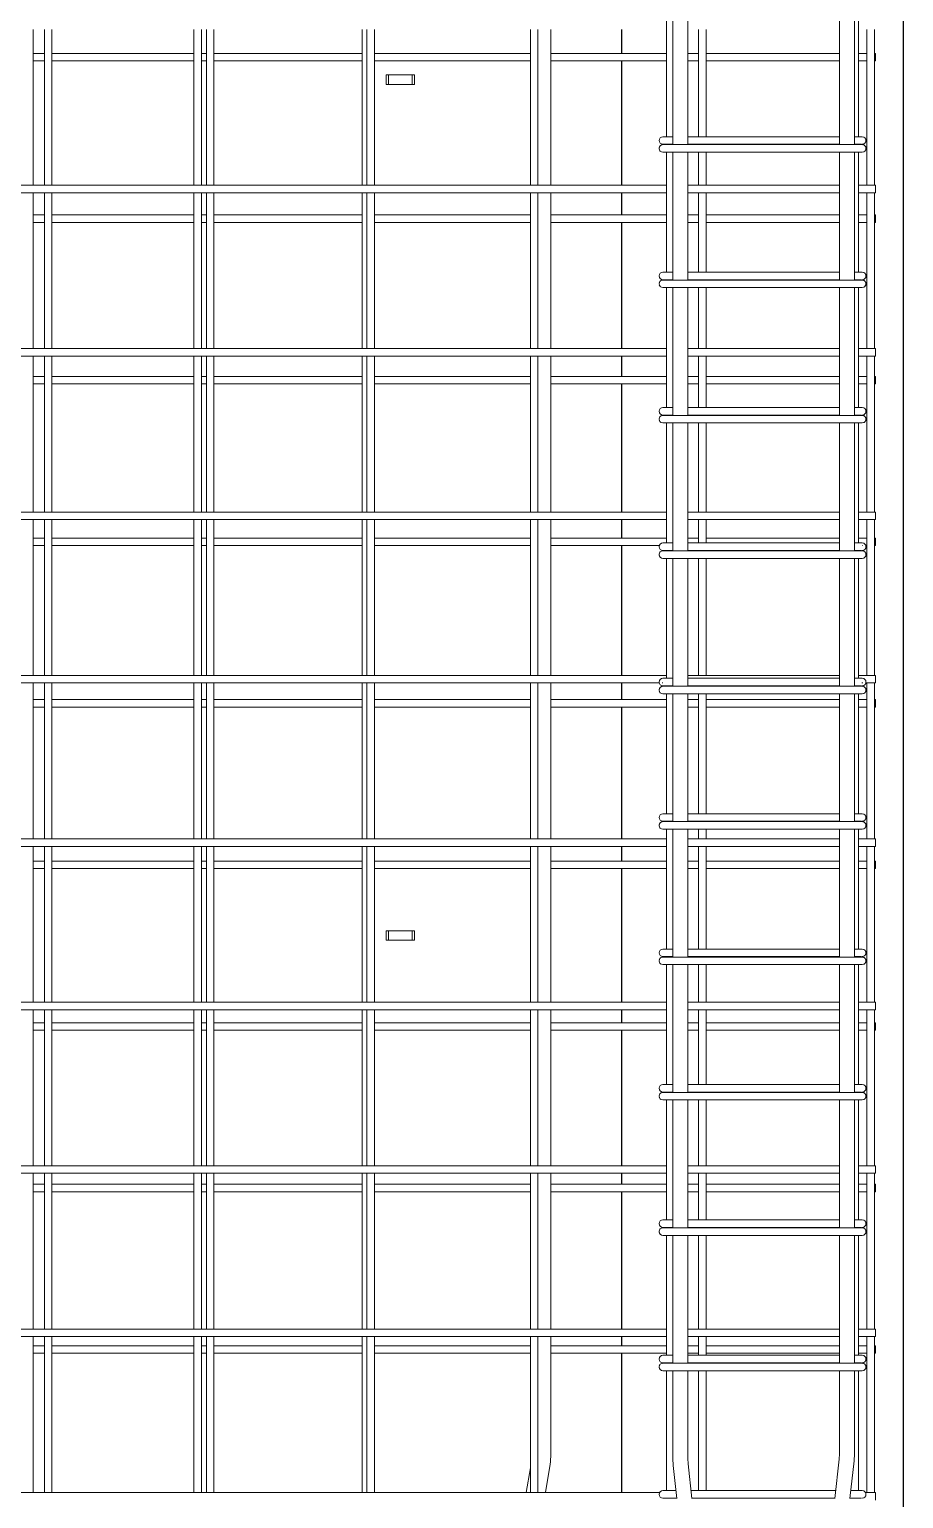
# Model space of a CAD drawing. Header units: millimetres. Extents: x 1435 to 26503, y -2036 to 18836.
# Drawn here: x 4909 to 5839, y 26 to 1588 of the extents above; entities that cross this region are included whole.
import ezdxf

# ---------------------------------------------------------------- set-up
doc = ezdxf.new("R2010")
doc.units = ezdxf.units.MM
for name, color, linetype, lineweight in [('A-GENM', 13, 'Continuous', 18), ('A-WALL', 113, 'Continuous', 25), ('S-RBAR', 171, 'Continuous', 18)]:
    doc.layers.add(name, color=color, linetype=linetype, lineweight=lineweight)

# ---------------------------------------------------------------- blocks, each defined once
blk = doc.blocks.new('RR spread anchor face based - RR-SA-2_5-150-V2-Elevation Front 1')
at = {"layer": 'A-GENM'}
for p, q in [((5288.8, 1540), (5291.3, 1540)), ((5288.8, 1530), (5288.8, 1540)), ((5291.3, 1540), (5316.3, 1540)), ((5291.3, 1530), (5291.3, 1540)), ((5316.3, 1540), (5318.8, 1540)), ((5316.3, 1530), (5316.3, 1540)), ((5318.8, 1540), (5318.8, 1530)), ((5291.3, 1530), (5288.8, 1530)), ((5316.3, 1530), (5291.3, 1530)), ((5318.8, 1530), (5316.3, 1530))]:
    blk.add_line(p, q, dxfattribs=at)
blk = doc.blocks.new('RR spread anchor face based - RR-SA-2_5-150-1876458-Elevation Front 1')
at = {"layer": 'A-GENM'}
for p, q in [((5288.8, 630), (5291.3, 630)), ((5288.8, 620), (5288.8, 630)), ((5291.3, 630), (5316.3, 630)), ((5291.3, 620), (5291.3, 630)), ((5316.3, 630), (5318.8, 630)), ((5316.3, 620), (5316.3, 630)), ((5318.8, 630), (5318.8, 620)), ((5291.3, 620), (5288.8, 620)), ((5316.3, 620), (5291.3, 620)), ((5318.8, 620), (5316.3, 620))]:
    blk.add_line(p, q, dxfattribs=at)

msp = doc.modelspace()

# ---------------------------------------------------------------- linework, layer by layer
at = {"layer": 'A-WALL'}
for p, q in [((5838.8, -378), (5838.8, 3660)), ((5538.8, 1588.4), (5538.8, 1562.9)), ((5538.8, 1554.9), (5538.8, 1422.7)), ((5538.8, 1414.7), (5538.8, 1391.1)), ((5538.8, 1383.1), (5538.8, 1249)), ((5538.8, 1241), (5538.8, 1219.4)), ((5538.8, 1211.4), (5538.8, 1075.2)), ((5538.8, 1067.2), (5538.8, 1047.6)), ((5538.8, 1039.6), (5538.8, 901.5)), ((5538.8, 893.5), (5538.8, 875.9)), ((5538.8, 867.9), (5538.8, 727.8)), ((5538.8, 719.8), (5538.8, 704.1)), ((5538.8, 696.1), (5538.8, 554)), ((5538.8, 546), (5538.8, 532.3)), ((5538.8, 524.3), (5538.8, 380.3)), ((5538.8, 372.3), (5538.8, 360.6)), ((5538.8, 352.6), (5538.8, 206.6)), ((5538.8, 198.6), (5538.8, 188.8)), ((5538.8, 180.8), (5538.8, 32.8))]:
    msp.add_line(p, q, dxfattribs=at)
at = {"layer": 'S-RBAR'}
for p, q in [((5586.9, 1474.3), (5586.9, 1601.8)), ((5593.5, 1465.9), (5593.5, 1601.8)), ((5609.5, 1465.9), (5609.5, 1601.8)), ((5770.6, 1465.9), (5770.6, 1601.8)), ((5786.6, 1465.9), (5786.6, 1601.8)), ((5790.9, 1474.3), (5790.9, 1601.8)), ((4913.4, 1422.7), (4913.4, 1588.4)), ((4925.4, 1422.7), (4925.4, 1588.4)), ((4933.4, 1422.7), (4933.4, 1588.4)), ((5084.3, 1422.7), (5084.3, 1588.4)), ((5092.3, 1422.7), (5092.3, 1588.4)), ((5097.6, 1422.7), (5097.6, 1588.4)), ((5105.6, 1422.7), (5105.6, 1588.4)), ((5263.2, 1422.7), (5263.2, 1588.4)), ((5268.3, 1422.7), (5268.3, 1588.4)), ((5276.3, 1422.7), (5276.3, 1588.4)), ((5442, 1422.7), (5442, 1588.4)), ((5450, 1422.7), (5450, 1588.4)), ((5463.8, 1422.7), (5463.8, 1588.4)), ((5620.9, 1474.3), (5620.9, 1588.4)), ((5628.9, 1474.3), (5628.9, 1588.4)), ((5799.8, 1422.7), (5799.8, 1588.4)), ((5807.8, 1422.7), (5807.8, 1588.4)), ((4925.4, 1562.9), (4913.4, 1562.9)), ((5084.3, 1562.9), (4933.4, 1562.9)), ((5097.6, 1562.9), (5092.3, 1562.9)), ((5263.2, 1562.9), (5105.6, 1562.9)), ((5442, 1562.9), (5276.3, 1562.9)), ((5586.9, 1562.9), (5463.8, 1562.9)), ((5620.9, 1562.9), (5609.5, 1562.9)), ((5770.6, 1562.9), (5628.9, 1562.9)), ((5799.8, 1562.9), (5790.9, 1562.9)), ((5808.8, 1562.9), (5807.8, 1562.9)), ((5808.8, 1562.9), (5808.8, 1554.9)), ((4925.4, 1554.9), (4913.4, 1554.9)), ((5084.3, 1554.9), (4933.4, 1554.9)), ((5097.6, 1554.9), (5092.3, 1554.9)), ((5263.2, 1554.9), (5105.6, 1554.9)), ((5442, 1554.9), (5276.3, 1554.9)), ((5586.9, 1554.9), (5463.8, 1554.9)), ((5620.9, 1554.9), (5609.5, 1554.9)), ((5770.6, 1554.9), (5628.9, 1554.9)), ((5799.8, 1554.9), (5790.9, 1554.9)), ((5808.8, 1554.9), (5807.8, 1554.9)), ((5592.9, 1474.3), (5582.8, 1474.3)), ((5609.5, 1474.3), (5770.6, 1474.3)), ((5794.8, 1474.3), (5786.9, 1474.3)), ((5588.7, 1466.3), (5582.8, 1466.3)), ((5582.8, 1465.9), (5588.7, 1465.9)), ((5582.8, 1465.9), (5588.7, 1465.9)), ((5582.8, 1457.9), (5602.8, 1457.9)), ((5582.8, 1457.9), (5602.8, 1457.9)), ((5586.9, 1330.3), (5586.9, 1457.9)), ((5593.3, 1466.3), (5588.7, 1466.3)), ((5588.7, 1465.9), (5602.8, 1465.9)), ((5593.5, 1321.9), (5593.5, 1457.9)), ((5774.8, 1465.9), (5602.8, 1465.9)), ((5774.8, 1457.9), (5602.8, 1457.9)), ((5609.5, 1466.3), (5770.6, 1466.3)), ((5609.5, 1321.9), (5609.5, 1457.9)), ((5620.9, 1422.7), (5620.9, 1457.9)), ((5628.9, 1422.7), (5628.9, 1457.9)), ((5770.6, 1321.9), (5770.6, 1457.9)), ((5774.8, 1465.9), (5794.8, 1465.9)), ((5774.8, 1457.9), (5794.8, 1457.9)), ((5786.6, 1321.9), (5786.6, 1457.9)), ((5788.9, 1466.3), (5786.8, 1466.3)), ((5794.1, 1466.3), (5788.9, 1466.3)), ((5790.9, 1330.3), (5790.9, 1457.9)), ((5586.9, 1422.7), (4408.8, 1422.7)), ((5770.6, 1422.7), (5609.5, 1422.7)), ((5808.8, 1422.7), (5790.9, 1422.7)), ((5808.8, 1422.7), (5808.8, 1414.7)), ((5586.9, 1414.7), (4408.8, 1414.7)), ((4913.4, 1249), (4913.4, 1414.7)), ((4925.4, 1249), (4925.4, 1414.7)), ((4933.4, 1249), (4933.4, 1414.7)), ((5084.3, 1249), (5084.3, 1414.7)), ((5092.3, 1249), (5092.3, 1414.7)), ((5097.6, 1249), (5097.6, 1414.7)), ((5105.6, 1249), (5105.6, 1414.7)), ((5263.2, 1249), (5263.2, 1414.7)), ((5268.3, 1249), (5268.3, 1414.7)), ((5276.3, 1249), (5276.3, 1414.7)), ((5442, 1249), (5442, 1414.7)), ((5450, 1249), (5450, 1414.7)), ((5463.8, 1249), (5463.8, 1414.7)), ((5770.6, 1414.7), (5609.5, 1414.7)), ((5620.9, 1330.3), (5620.9, 1414.7)), ((5628.9, 1330.3), (5628.9, 1414.7)), ((5808.8, 1414.7), (5790.9, 1414.7)), ((5799.8, 1249), (5799.8, 1414.7)), ((5807.8, 1249), (5807.8, 1414.7)), ((4925.4, 1391.1), (4913.4, 1391.1)), ((5084.3, 1391.1), (4933.4, 1391.1)), ((5097.6, 1391.1), (5092.3, 1391.1)), ((5263.2, 1391.1), (5105.6, 1391.1)), ((5442, 1391.1), (5276.3, 1391.1)), ((5586.9, 1391.1), (5463.8, 1391.1)), ((5620.9, 1391.1), (5609.5, 1391.1)), ((5770.6, 1391.1), (5628.9, 1391.1)), ((5799.8, 1391.1), (5790.9, 1391.1)), ((5808.8, 1391.1), (5807.8, 1391.1)), ((5808.8, 1391.1), (5808.8, 1383.1)), ((4925.4, 1383.1), (4913.4, 1383.1)), ((5084.3, 1383.1), (4933.4, 1383.1)), ((5097.6, 1383.1), (5092.3, 1383.1)), ((5263.2, 1383.1), (5105.6, 1383.1)), ((5442, 1383.1), (5276.3, 1383.1)), ((5586.9, 1383.1), (5463.8, 1383.1)), ((5620.9, 1383.1), (5609.5, 1383.1)), ((5770.6, 1383.1), (5628.9, 1383.1)), ((5799.8, 1383.1), (5790.9, 1383.1)), ((5808.8, 1383.1), (5807.8, 1383.1)), ((5592.9, 1330.3), (5582.8, 1330.3)), ((5609.5, 1330.3), (5770.6, 1330.3)), ((5794.8, 1330.3), (5786.9, 1330.3)), ((5588.7, 1322.3), (5582.8, 1322.3)), ((5582.8, 1321.9), (5588.7, 1321.9)), ((5582.8, 1321.9), (5588.7, 1321.9)), ((5582.8, 1313.9), (5602.8, 1313.9)), ((5582.8, 1313.9), (5602.8, 1313.9)), ((5586.9, 1186.4), (5586.9, 1313.9)), ((5593.3, 1322.3), (5588.7, 1322.3)), ((5588.7, 1321.9), (5602.8, 1321.9)), ((5593.5, 1178), (5593.5, 1313.9)), ((5774.8, 1321.9), (5602.8, 1321.9)), ((5774.8, 1313.9), (5602.8, 1313.9)), ((5609.5, 1322.3), (5770.6, 1322.3)), ((5609.5, 1178), (5609.5, 1313.9)), ((5620.9, 1249), (5620.9, 1313.9)), ((5628.9, 1249), (5628.9, 1313.9)), ((5770.6, 1178), (5770.6, 1313.9)), ((5774.8, 1321.9), (5794.8, 1321.9)), ((5774.8, 1313.9), (5794.8, 1313.9)), ((5786.6, 1178), (5786.6, 1313.9)), ((5788.9, 1322.3), (5786.8, 1322.3)), ((5794.1, 1322.3), (5788.9, 1322.3)), ((5790.9, 1186.4), (5790.9, 1313.9)), ((5586.9, 1249), (4408.8, 1249)), ((5586.9, 1241), (4408.8, 1241)), ((4913.4, 1075.2), (4913.4, 1241)), ((4925.4, 1075.2), (4925.4, 1241)), ((4933.4, 1075.2), (4933.4, 1241)), ((5084.3, 1075.2), (5084.3, 1241)), ((5092.3, 1075.2), (5092.3, 1241)), ((5097.6, 1075.2), (5097.6, 1241)), ((5105.6, 1075.2), (5105.6, 1241)), ((5263.2, 1075.2), (5263.2, 1241)), ((5268.3, 1075.2), (5268.3, 1241)), ((5276.3, 1075.2), (5276.3, 1241)), ((5442, 1075.2), (5442, 1241)), ((5450, 1075.2), (5450, 1241)), ((5463.8, 1075.2), (5463.8, 1241)), ((5770.6, 1249), (5609.5, 1249)), ((5770.6, 1241), (5609.5, 1241)), ((5620.9, 1186.4), (5620.9, 1241)), ((5628.9, 1186.4), (5628.9, 1241)), ((5808.8, 1249), (5790.9, 1249)), ((5808.8, 1241), (5790.9, 1241)), ((5799.8, 1075.2), (5799.8, 1241)), ((5807.8, 1075.2), (5807.8, 1241)), ((5808.8, 1249), (5808.8, 1241)), ((4925.4, 1219.4), (4913.4, 1219.4)), ((5084.3, 1219.4), (4933.4, 1219.4)), ((5097.6, 1219.4), (5092.3, 1219.4)), ((5263.2, 1219.4), (5105.6, 1219.4)), ((5442, 1219.4), (5276.3, 1219.4)), ((5586.9, 1219.4), (5463.8, 1219.4)), ((5620.9, 1219.4), (5609.5, 1219.4)), ((5770.6, 1219.4), (5628.9, 1219.4)), ((5799.8, 1219.4), (5790.9, 1219.4)), ((5808.8, 1219.4), (5807.8, 1219.4)), ((5808.8, 1219.4), (5808.8, 1211.4)), ((4925.4, 1211.4), (4913.4, 1211.4)), ((5084.3, 1211.4), (4933.4, 1211.4)), ((5097.6, 1211.4), (5092.3, 1211.4)), ((5263.2, 1211.4), (5105.6, 1211.4)), ((5442, 1211.4), (5276.3, 1211.4)), ((5586.9, 1211.4), (5463.8, 1211.4)), ((5620.9, 1211.4), (5609.5, 1211.4)), ((5770.6, 1211.4), (5628.9, 1211.4)), ((5799.8, 1211.4), (5790.9, 1211.4)), ((5808.8, 1211.4), (5807.8, 1211.4)), ((5592.9, 1186.4), (5582.8, 1186.4)), ((5588.7, 1178.4), (5582.8, 1178.4)), ((5582.8, 1178), (5588.7, 1178)), ((5582.8, 1178), (5588.7, 1178)), ((5593.3, 1178.4), (5588.7, 1178.4)), ((5588.7, 1178), (5602.8, 1178)), ((5774.8, 1178), (5602.8, 1178)), ((5609.5, 1186.4), (5770.6, 1186.4)), ((5609.5, 1178.4), (5770.6, 1178.4)), ((5774.8, 1178), (5794.8, 1178)), ((5788.9, 1178.4), (5786.8, 1178.4)), ((5794.8, 1186.4), (5786.9, 1186.4)), ((5794.1, 1178.4), (5788.9, 1178.4)), ((5582.8, 1170), (5602.8, 1170)), ((5582.8, 1170), (5602.8, 1170)), ((5586.9, 1042.4), (5586.9, 1170)), ((5593.5, 1034), (5593.5, 1170)), ((5774.8, 1170), (5602.8, 1170)), ((5609.5, 1034), (5609.5, 1170)), ((5620.9, 1075.2), (5620.9, 1170)), ((5628.9, 1075.2), (5628.9, 1170)), ((5770.6, 1034), (5770.6, 1170)), ((5774.8, 1170), (5794.8, 1170)), ((5786.6, 1034), (5786.6, 1170)), ((5790.9, 1042.4), (5790.9, 1170)), ((5586.9, 1075.2), (4408.8, 1075.2)), ((5586.9, 1067.2), (4408.8, 1067.2)), ((4913.4, 901.5), (4913.4, 1067.2)), ((4925.4, 901.5), (4925.4, 1067.2)), ((4933.4, 901.5), (4933.4, 1067.2)), ((5084.3, 901.5), (5084.3, 1067.2)), ((5092.3, 901.5), (5092.3, 1067.2)), ((5097.6, 901.5), (5097.6, 1067.2)), ((5105.6, 901.5), (5105.6, 1067.2)), ((5263.2, 901.5), (5263.2, 1067.2)), ((5268.3, 901.5), (5268.3, 1067.2)), ((5276.3, 901.5), (5276.3, 1067.2)), ((5442, 901.5), (5442, 1067.2)), ((5450, 901.5), (5450, 1067.2)), ((5463.8, 901.5), (5463.8, 1067.2)), ((5770.6, 1075.2), (5609.5, 1075.2)), ((5770.6, 1067.2), (5609.5, 1067.2)), ((5620.9, 1042.4), (5620.9, 1067.2)), ((5628.9, 1042.4), (5628.9, 1067.2)), ((5808.8, 1075.2), (5790.9, 1075.2)), ((5808.8, 1067.2), (5790.9, 1067.2)), ((5799.8, 901.5), (5799.8, 1067.2)), ((5807.8, 901.5), (5807.8, 1067.2)), ((5808.8, 1075.2), (5808.8, 1067.2)), ((4925.4, 1047.6), (4913.4, 1047.6)), ((5084.3, 1047.6), (4933.4, 1047.6)), ((5097.6, 1047.6), (5092.3, 1047.6)), ((5263.2, 1047.6), (5105.6, 1047.6)), ((5442, 1047.6), (5276.3, 1047.6)), ((5586.9, 1047.6), (5463.8, 1047.6)), ((5620.9, 1047.6), (5609.5, 1047.6)), ((5770.6, 1047.6), (5628.9, 1047.6)), ((5799.8, 1047.6), (5790.9, 1047.6)), ((5808.8, 1047.6), (5807.8, 1047.6)), ((5808.8, 1047.6), (5808.8, 1039.6)), ((4925.4, 1039.6), (4913.4, 1039.6)), ((5084.3, 1039.6), (4933.4, 1039.6)), ((5097.6, 1039.6), (5092.3, 1039.6)), ((5263.2, 1039.6), (5105.6, 1039.6)), ((5442, 1039.6), (5276.3, 1039.6)), ((5579.2, 1039.6), (5463.8, 1039.6)), ((5592.9, 1042.4), (5582.8, 1042.4)), ((5588.7, 1034.4), (5582.8, 1034.4)), ((5582.8, 1034), (5588.7, 1034)), ((5582.8, 1034), (5588.7, 1034)), ((5593.3, 1034.4), (5588.7, 1034.4)), ((5588.7, 1034), (5602.8, 1034)), ((5774.8, 1034), (5602.8, 1034)), ((5609.5, 1042.4), (5770.6, 1042.4)), ((5609.5, 1034.4), (5770.6, 1034.4)), ((5774.8, 1034), (5794.8, 1034)), ((5788.9, 1034.4), (5786.8, 1034.4)), ((5794.8, 1042.4), (5786.9, 1042.4)), ((5794.1, 1034.4), (5788.9, 1034.4)), ((5795.2, 1039.6), (5794.6, 1039.6)), ((5799.8, 1039.6), (5798.5, 1039.6)), ((5808.8, 1039.6), (5807.8, 1039.6)), ((5582.8, 1026), (5602.8, 1026)), ((5582.8, 1026), (5602.8, 1026)), ((5586.9, 898.5), (5586.9, 1026)), ((5593.5, 890), (5593.5, 1026)), ((5774.8, 1026), (5602.8, 1026)), ((5609.5, 890), (5609.5, 1026)), ((5620.9, 901.5), (5620.9, 1026)), ((5628.9, 901.5), (5628.9, 1026)), ((5770.6, 890), (5770.6, 1026)), ((5774.8, 1026), (5794.8, 1026)), ((5786.6, 890), (5786.6, 1026)), ((5790.9, 898.5), (5790.9, 1026)), ((5586.9, 901.5), (4408.8, 901.5)), ((5578.9, 893.5), (4408.8, 893.5)), ((4913.4, 727.8), (4913.4, 893.5)), ((4925.4, 727.8), (4925.4, 893.5)), ((4933.4, 727.8), (4933.4, 893.5)), ((5084.3, 727.8), (5084.3, 893.5)), ((5092.3, 727.8), (5092.3, 893.5)), ((5097.6, 727.8), (5097.6, 893.5)), ((5105.6, 727.8), (5105.6, 893.5)), ((5263.2, 727.8), (5263.2, 893.5)), ((5268.3, 727.8), (5268.3, 893.5)), ((5276.3, 727.8), (5276.3, 893.5)), ((5442, 727.8), (5442, 893.5)), ((5450, 727.8), (5450, 893.5)), ((5463.8, 727.8), (5463.8, 893.5)), ((5582.8, 893.5), (5582.2, 893.5)), ((5592.9, 898.5), (5582.8, 898.5)), ((5588.7, 890.5), (5582.8, 890.5)), ((5593.3, 890.5), (5588.7, 890.5)), ((5770.6, 901.5), (5609.5, 901.5)), ((5609.5, 898.5), (5770.6, 898.5)), ((5609.5, 890.5), (5770.6, 890.5)), ((5788.9, 890.5), (5786.8, 890.5)), ((5794.8, 898.5), (5786.9, 898.5)), ((5794.1, 890.5), (5788.9, 890.5)), ((5808.8, 901.5), (5790.9, 901.5)), ((5795.5, 893.5), (5794.4, 893.5)), ((5808.8, 893.5), (5798.7, 893.5)), ((5799.8, 727.8), (5799.8, 893.5)), ((5807.8, 727.8), (5807.8, 893.5)), ((5808.8, 901.5), (5808.8, 893.5)), ((4925.4, 875.9), (4913.4, 875.9)), ((5084.3, 875.9), (4933.4, 875.9)), ((5097.6, 875.9), (5092.3, 875.9)), ((5263.2, 875.9), (5105.6, 875.9)), ((5442, 875.9), (5276.3, 875.9)), ((5586.9, 875.9), (5463.8, 875.9)), ((5582.8, 890), (5588.7, 890)), ((5582.8, 890), (5588.7, 890)), ((5582.8, 882), (5602.8, 882)), ((5582.8, 882), (5602.8, 882)), ((5586.9, 754.5), (5586.9, 882)), ((5588.7, 890), (5602.8, 890)), ((5593.5, 746.1), (5593.5, 882)), ((5774.8, 890), (5602.8, 890)), ((5774.8, 882), (5602.8, 882)), ((5609.5, 746.1), (5609.5, 882)), ((5620.9, 875.9), (5609.5, 875.9)), ((5620.9, 754.5), (5620.9, 882)), ((5628.9, 754.5), (5628.9, 882)), ((5770.6, 875.9), (5628.9, 875.9)), ((5770.6, 746.1), (5770.6, 882)), ((5774.8, 890), (5794.8, 890)), ((5774.8, 882), (5794.8, 882)), ((5786.6, 746.1), (5786.6, 882)), ((5790.9, 754.5), (5790.9, 882)), ((5799.8, 875.9), (5790.9, 875.9)), ((5808.8, 875.9), (5807.8, 875.9)), ((5808.8, 875.9), (5808.8, 867.9)), ((4925.4, 867.9), (4913.4, 867.9)), ((5084.3, 867.9), (4933.4, 867.9)), ((5097.6, 867.9), (5092.3, 867.9)), ((5263.2, 867.9), (5105.6, 867.9)), ((5442, 867.9), (5276.3, 867.9)), ((5586.9, 867.9), (5463.8, 867.9)), ((5620.9, 867.9), (5609.5, 867.9)), ((5770.6, 867.9), (5628.9, 867.9)), ((5799.8, 867.9), (5790.9, 867.9)), ((5808.8, 867.9), (5807.8, 867.9)), ((5592.9, 754.5), (5582.8, 754.5)), ((5609.5, 754.5), (5770.6, 754.5)), ((5794.8, 754.5), (5786.9, 754.5)), ((5588.7, 746.5), (5582.8, 746.5)), ((5582.8, 746.1), (5588.7, 746.1)), ((5582.8, 746.1), (5588.7, 746.1)), ((5582.8, 738.1), (5602.8, 738.1)), ((5582.8, 738.1), (5602.8, 738.1)), ((5586.9, 610.6), (5586.9, 738.1)), ((5593.3, 746.5), (5588.7, 746.5)), ((5588.7, 746.1), (5602.8, 746.1)), ((5593.5, 602.1), (5593.5, 738.1)), ((5774.8, 746.1), (5602.8, 746.1)), ((5774.8, 738.1), (5602.8, 738.1)), ((5609.5, 746.5), (5770.6, 746.5)), ((5609.5, 602.1), (5609.5, 738.1)), ((5620.9, 727.8), (5620.9, 738.1)), ((5628.9, 727.8), (5628.9, 738.1)), ((5770.6, 602.1), (5770.6, 738.1)), ((5774.8, 746.1), (5794.8, 746.1)), ((5774.8, 738.1), (5794.8, 738.1)), ((5786.6, 602.1), (5786.6, 738.1)), ((5788.9, 746.5), (5786.8, 746.5)), ((5794.1, 746.5), (5788.9, 746.5)), ((5790.9, 610.6), (5790.9, 738.1)), ((5586.9, 727.8), (4408.8, 727.8)), ((5586.9, 719.8), (4408.8, 719.8)), ((4913.4, 554), (4913.4, 719.8)), ((4925.4, 554), (4925.4, 719.8)), ((4933.4, 554), (4933.4, 719.8)), ((5084.3, 554), (5084.3, 719.8)), ((5092.3, 554), (5092.3, 719.8)), ((5097.6, 554), (5097.6, 719.8)), ((5105.6, 554), (5105.6, 719.8)), ((5263.2, 554), (5263.2, 719.8)), ((5268.3, 554), (5268.3, 719.8)), ((5276.3, 554), (5276.3, 719.8)), ((5442, 554), (5442, 719.8)), ((5450, 554), (5450, 719.8)), ((5463.8, 554), (5463.8, 719.8)), ((5770.6, 727.8), (5609.5, 727.8)), ((5770.6, 719.8), (5609.5, 719.8)), ((5620.9, 610.6), (5620.9, 719.8)), ((5628.9, 610.6), (5628.9, 719.8)), ((5808.8, 727.8), (5790.9, 727.8)), ((5808.8, 719.8), (5790.9, 719.8)), ((5799.8, 554), (5799.8, 719.8)), ((5807.8, 554), (5807.8, 719.8)), ((5808.8, 727.8), (5808.8, 719.8)), ((4925.4, 704.1), (4913.4, 704.1)), ((5084.3, 704.1), (4933.4, 704.1)), ((5097.6, 704.1), (5092.3, 704.1)), ((5263.2, 704.1), (5105.6, 704.1)), ((5442, 704.1), (5276.3, 704.1)), ((5586.9, 704.1), (5463.8, 704.1)), ((5620.9, 704.1), (5609.5, 704.1)), ((5770.6, 704.1), (5628.9, 704.1)), ((5799.8, 704.1), (5790.9, 704.1)), ((5808.8, 704.1), (5807.8, 704.1)), ((5808.8, 704.1), (5808.8, 696.1)), ((4925.4, 696.1), (4913.4, 696.1)), ((5084.3, 696.1), (4933.4, 696.1)), ((5097.6, 696.1), (5092.3, 696.1)), ((5263.2, 696.1), (5105.6, 696.1)), ((5442, 696.1), (5276.3, 696.1)), ((5586.9, 696.1), (5463.8, 696.1)), ((5620.9, 696.1), (5609.5, 696.1)), ((5770.6, 696.1), (5628.9, 696.1)), ((5799.8, 696.1), (5790.9, 696.1)), ((5808.8, 696.1), (5807.8, 696.1)), ((5592.9, 610.6), (5582.8, 610.6)), ((5609.5, 610.6), (5770.6, 610.6)), ((5794.8, 610.6), (5786.9, 610.6)), ((5588.7, 602.6), (5582.8, 602.6)), ((5582.8, 602.1), (5588.7, 602.1)), ((5582.8, 602.1), (5588.7, 602.1)), ((5582.8, 594.1), (5602.8, 594.1)), ((5582.8, 594.1), (5602.8, 594.1)), ((5586.9, 466.6), (5586.9, 594.1)), ((5593.3, 602.6), (5588.7, 602.6)), ((5588.7, 602.1), (5602.8, 602.1)), ((5593.5, 458.2), (5593.5, 594.1)), ((5774.8, 602.1), (5602.8, 602.1)), ((5774.8, 594.1), (5602.8, 594.1)), ((5609.5, 602.6), (5770.6, 602.6)), ((5609.5, 458.2), (5609.5, 594.1)), ((5620.9, 554), (5620.9, 594.1)), ((5628.9, 554), (5628.9, 594.1)), ((5770.6, 458.2), (5770.6, 594.1)), ((5774.8, 602.1), (5794.8, 602.1)), ((5774.8, 594.1), (5794.8, 594.1)), ((5786.6, 458.2), (5786.6, 594.1)), ((5788.9, 602.6), (5786.8, 602.6)), ((5794.1, 602.6), (5788.9, 602.6)), ((5790.9, 466.6), (5790.9, 594.1)), ((5586.9, 554), (4408.8, 554)), ((5770.6, 554), (5609.5, 554)), ((5808.8, 554), (5790.9, 554)), ((5808.8, 554), (5808.8, 546)), ((5586.9, 546), (4408.8, 546)), ((4913.4, 380.3), (4913.4, 546)), ((4925.4, 532.3), (4913.4, 532.3)), ((4925.4, 380.3), (4925.4, 546)), ((4933.4, 380.3), (4933.4, 546)), ((5084.3, 532.3), (4933.4, 532.3)), ((5084.3, 380.3), (5084.3, 546)), ((5092.3, 380.3), (5092.3, 546)), ((5097.6, 532.3), (5092.3, 532.3)), ((5097.6, 380.3), (5097.6, 546)), ((5105.6, 380.3), (5105.6, 546)), ((5263.2, 532.3), (5105.6, 532.3)), ((5263.2, 380.3), (5263.2, 546)), ((5268.3, 380.3), (5268.3, 546)), ((5276.3, 380.3), (5276.3, 546)), ((5442, 532.3), (5276.3, 532.3)), ((5442, 380.3), (5442, 546)), ((5450, 380.3), (5450, 546)), ((5463.8, 380.3), (5463.8, 546)), ((5586.9, 532.3), (5463.8, 532.3)), ((5770.6, 546), (5609.5, 546)), ((5620.9, 532.3), (5609.5, 532.3)), ((5620.9, 466.6), (5620.9, 546)), ((5628.9, 466.6), (5628.9, 546)), ((5770.6, 532.3), (5628.9, 532.3)), ((5808.8, 546), (5790.9, 546)), ((5799.8, 532.3), (5790.9, 532.3)), ((5799.8, 380.3), (5799.8, 546)), ((5807.8, 380.3), (5807.8, 546)), ((5808.8, 532.3), (5807.8, 532.3)), ((5808.8, 532.3), (5808.8, 524.3)), ((4925.4, 524.3), (4913.4, 524.3)), ((5084.3, 524.3), (4933.4, 524.3)), ((5097.6, 524.3), (5092.3, 524.3)), ((5263.2, 524.3), (5105.6, 524.3)), ((5442, 524.3), (5276.3, 524.3)), ((5586.9, 524.3), (5463.8, 524.3)), ((5620.9, 524.3), (5609.5, 524.3)), ((5770.6, 524.3), (5628.9, 524.3)), ((5799.8, 524.3), (5790.9, 524.3)), ((5808.8, 524.3), (5807.8, 524.3)), ((5592.9, 466.6), (5582.8, 466.6)), ((5588.7, 458.6), (5582.8, 458.6)), ((5582.8, 458.2), (5588.7, 458.2)), ((5582.8, 458.2), (5588.7, 458.2)), ((5593.3, 458.6), (5588.7, 458.6)), ((5588.7, 458.2), (5602.8, 458.2)), ((5774.8, 458.2), (5602.8, 458.2)), ((5609.5, 466.6), (5770.6, 466.6)), ((5609.5, 458.6), (5770.6, 458.6)), ((5774.8, 458.2), (5794.8, 458.2)), ((5788.9, 458.6), (5786.8, 458.6)), ((5794.8, 466.6), (5786.9, 466.6)), ((5794.1, 458.6), (5788.9, 458.6)), ((5582.8, 450.2), (5602.8, 450.2)), ((5582.8, 450.2), (5602.8, 450.2)), ((5586.9, 322.7), (5586.9, 450.2)), ((5593.5, 314.2), (5593.5, 450.2)), ((5774.8, 450.2), (5602.8, 450.2)), ((5609.5, 314.2), (5609.5, 450.2)), ((5620.9, 380.3), (5620.9, 450.2)), ((5628.9, 380.3), (5628.9, 450.2)), ((5770.6, 314.2), (5770.6, 450.2)), ((5774.8, 450.2), (5794.8, 450.2)), ((5786.6, 314.2), (5786.6, 450.2)), ((5790.9, 322.7), (5790.9, 450.2)), ((5586.9, 380.3), (4408.8, 380.3)), ((5770.6, 380.3), (5609.5, 380.3)), ((5808.8, 380.3), (5790.9, 380.3)), ((5808.8, 380.3), (5808.8, 372.3)), ((5586.9, 372.3), (4408.8, 372.3)), ((4913.4, 206.6), (4913.4, 372.3)), ((4925.4, 360.6), (4913.4, 360.6)), ((4925.4, 206.6), (4925.4, 372.3)), ((4933.4, 206.6), (4933.4, 372.3)), ((5084.3, 360.6), (4933.4, 360.6)), ((5084.3, 206.6), (5084.3, 372.3)), ((5092.3, 206.6), (5092.3, 372.3)), ((5097.6, 360.6), (5092.3, 360.6)), ((5097.6, 206.6), (5097.6, 372.3)), ((5105.6, 206.6), (5105.6, 372.3)), ((5263.2, 360.6), (5105.6, 360.6)), ((5263.2, 206.6), (5263.2, 372.3)), ((5268.3, 206.6), (5268.3, 372.3)), ((5276.3, 206.6), (5276.3, 372.3)), ((5442, 360.6), (5276.3, 360.6)), ((5442, 206.6), (5442, 372.3)), ((5450, 206.6), (5450, 372.3)), ((5463.8, 206.6), (5463.8, 372.3)), ((5586.9, 360.6), (5463.8, 360.6)), ((5770.6, 372.3), (5609.5, 372.3)), ((5620.9, 360.6), (5609.5, 360.6)), ((5620.9, 322.7), (5620.9, 372.3)), ((5628.9, 322.7), (5628.9, 372.3)), ((5770.6, 360.6), (5628.9, 360.6)), ((5808.8, 372.3), (5790.9, 372.3)), ((5799.8, 360.6), (5790.9, 360.6)), ((5799.8, 206.6), (5799.8, 372.3)), ((5807.8, 206.6), (5807.8, 372.3)), ((5808.8, 360.6), (5807.8, 360.6)), ((5808.8, 360.6), (5808.8, 352.6)), ((4925.4, 352.6), (4913.4, 352.6)), ((5084.3, 352.6), (4933.4, 352.6)), ((5097.6, 352.6), (5092.3, 352.6)), ((5263.2, 352.6), (5105.6, 352.6)), ((5442, 352.6), (5276.3, 352.6)), ((5586.9, 352.6), (5463.8, 352.6)), ((5620.9, 352.6), (5609.5, 352.6)), ((5770.6, 352.6), (5628.9, 352.6)), ((5799.8, 352.6), (5790.9, 352.6)), ((5808.8, 352.6), (5807.8, 352.6)), ((5592.9, 322.7), (5582.8, 322.7)), ((5588.7, 314.7), (5582.8, 314.7)), ((5582.8, 314.2), (5588.7, 314.2)), ((5582.8, 314.2), (5588.7, 314.2)), ((5593.3, 314.7), (5588.7, 314.7)), ((5588.7, 314.2), (5602.8, 314.2)), ((5774.8, 314.2), (5602.8, 314.2)), ((5609.5, 322.7), (5770.6, 322.7)), ((5609.5, 314.7), (5770.6, 314.7)), ((5774.8, 314.2), (5794.8, 314.2)), ((5788.9, 314.7), (5786.8, 314.7)), ((5794.8, 322.7), (5786.9, 322.7)), ((5794.1, 314.7), (5788.9, 314.7)), ((5582.8, 306.2), (5602.8, 306.2)), ((5582.8, 306.2), (5602.8, 306.2)), ((5586.9, 178.7), (5586.9, 306.2)), ((5593.5, 170.3), (5593.5, 306.2)), ((5774.8, 306.2), (5602.8, 306.2)), ((5609.5, 170.3), (5609.5, 306.2)), ((5620.9, 206.6), (5620.9, 306.2)), ((5628.9, 206.6), (5628.9, 306.2)), ((5770.6, 170.3), (5770.6, 306.2)), ((5774.8, 306.2), (5794.8, 306.2)), ((5786.6, 170.3), (5786.6, 306.2)), ((5790.9, 178.7), (5790.9, 306.2)), ((5586.9, 206.6), (4408.8, 206.6)), ((5770.6, 206.6), (5609.5, 206.6)), ((5808.8, 206.6), (5790.9, 206.6)), ((5808.8, 206.6), (5808.8, 198.6)), ((5586.9, 198.6), (4408.8, 198.6)), ((4913.4, 32.8), (4913.4, 198.6)), ((4925.4, 188.8), (4913.4, 188.8)), ((4925.4, 32.8), (4925.4, 198.6)), ((4933.4, 32.8), (4933.4, 198.6)), ((5084.3, 188.8), (4933.4, 188.8)), ((5084.3, 32.8), (5084.3, 198.6)), ((5092.3, 32.8), (5092.3, 198.6)), ((5097.6, 188.8), (5092.3, 188.8)), ((5097.6, 32.8), (5097.6, 198.6)), ((5105.6, 32.8), (5105.6, 198.6)), ((5263.2, 188.8), (5105.6, 188.8)), ((5263.2, 32.8), (5263.2, 198.6)), ((5268.3, 32.8), (5268.3, 198.6)), ((5276.3, 32.8), (5276.3, 198.6)), ((5442, 188.8), (5276.3, 188.8)), ((5442, 32.8), (5442, 198.6)), ((5450, 32.8), (5450, 198.6)), ((5463.8, 73.5), (5463.8, 198.6)), ((5586.9, 188.8), (5463.8, 188.8)), ((5770.6, 198.6), (5609.5, 198.6)), ((5620.9, 188.8), (5609.5, 188.8)), ((5620.9, 178.7), (5620.9, 198.6)), ((5628.9, 178.7), (5628.9, 198.6)), ((5770.6, 188.8), (5628.9, 188.8)), ((5808.8, 198.6), (5790.9, 198.6)), ((5799.8, 188.8), (5790.9, 188.8)), ((5799.8, 32.8), (5799.8, 198.6)), ((5807.8, 32.8), (5807.8, 198.6)), ((5808.8, 188.8), (5807.8, 188.8)), ((5808.8, 188.8), (5808.8, 180.8)), ((4925.4, 180.8), (4913.4, 180.8)), ((5084.3, 180.8), (4933.4, 180.8)), ((5097.6, 180.8), (5092.3, 180.8)), ((5263.2, 180.8), (5105.6, 180.8)), ((5442, 180.8), (5276.3, 180.8)), ((5586.9, 180.8), (5463.8, 180.8)), ((5592.9, 178.7), (5582.8, 178.7)), ((5620.9, 180.8), (5609.5, 180.8)), ((5609.5, 178.7), (5770.6, 178.7)), ((5770.6, 180.8), (5628.9, 180.8)), ((5794.8, 178.7), (5786.9, 178.7)), ((5799.8, 180.8), (5790.9, 180.8)), ((5808.8, 180.8), (5807.8, 180.8)), ((5588.7, 170.7), (5582.8, 170.7)), ((5582.8, 170.3), (5588.7, 170.3)), ((5582.8, 170.3), (5588.7, 170.3)), ((5582.8, 162.3), (5602.8, 162.3)), ((5582.8, 162.3), (5602.8, 162.3)), ((5586.9, 34.8), (5586.9, 162.3)), ((5593.3, 170.7), (5588.7, 170.7)), ((5588.7, 170.3), (5602.8, 170.3)), ((5593.5, 69), (5593.5, 162.3)), ((5774.8, 170.3), (5602.8, 170.3)), ((5774.8, 162.3), (5602.8, 162.3)), ((5609.5, 170.7), (5770.6, 170.7)), ((5609.5, 69), (5609.5, 162.3)), ((5620.9, 34.8), (5620.9, 162.3)), ((5628.9, 34.8), (5628.9, 162.3)), ((5770.6, 73.9), (5770.6, 162.3)), ((5774.8, 170.3), (5794.8, 170.3)), ((5774.8, 162.3), (5794.8, 162.3)), ((5786.6, 73.9), (5786.6, 162.3)), ((5788.9, 170.7), (5786.8, 170.7)), ((5794.1, 170.7), (5788.9, 170.7)), ((5790.9, 34.8), (5790.9, 162.3)), ((5458, 32.8), (5463, 63)), ((5593.9, 61.5), (5593.5, 69)), ((5609.8, 63.2), (5609.5, 69)), ((5613.7, 26.3), (5609.8, 63.2)), ((5765.6, 26.3), (5770.3, 68.2)), ((5770.3, 68.2), (5770.6, 73.9)), ((5781.7, 26.3), (5786.2, 66.4)), ((5786.2, 66.4), (5786.6, 73.9)), ((5437.7, 32.8), (5442, 59)), ((5597.6, 26.3), (5593.9, 61.5)), ((5579.7, 32.8), (4408.8, 32.8)), ((5596.1, 34.8), (5582.8, 34.8)), ((5612.8, 34.8), (5766.6, 34.8)), ((5794.8, 34.8), (5782.8, 34.8)), ((5808.8, 32.8), (5797.9, 32.8)), ((5808.8, 32.8), (5808.8, 24.8)), ((5588.7, 26.8), (5582.8, 26.8)), ((5597.5, 26.8), (5588.7, 26.8)), ((5613.6, 26.8), (5765.7, 26.8)), ((5788.9, 26.8), (5781.8, 26.8)), ((5794.1, 26.8), (5788.9, 26.8))]:
    msp.add_line(p, q, dxfattribs=at)
for centre, radius, start, end in [((5582.8, 1470.3), 4, 90, 270), ((5794.8, 1470.3), 4, 270, 90), ((5582.8, 1461.9), 4, 90, 270), ((5582.8, 1461.9), 4, 90, 270), ((5582.8, 1461.9), 4, 120, 165), ((5582.8, 1461.9), 4, 195, 240), ((5582.8, 1461.9), 4, 90, 105), ((5794.8, 1461.9), 4, 75, 90), ((5794.8, 1461.9), 4, 270, 90), ((5794.8, 1461.9), 4, 15, 60), ((5794.8, 1461.9), 4, 300, 345), ((5582.8, 1326.3), 4, 90, 270), ((5794.8, 1326.3), 4, 270, 90), ((5582.8, 1317.9), 4, 90, 270), ((5582.8, 1317.9), 4, 90, 270), ((5582.8, 1317.9), 4, 120, 165), ((5582.8, 1317.9), 4, 195, 235.287), ((5582.8, 1317.9), 4, 90, 105), ((5794.8, 1317.9), 4, 75, 90), ((5794.8, 1317.9), 4, 270, 90), ((5794.8, 1317.9), 4, 15, 60), ((5794.8, 1317.9), 4, 304.713, 345), ((5582.8, 1182.4), 4, 90, 270), ((5582.8, 1174), 4, 90, 270), ((5582.8, 1174), 4, 90, 270), ((5582.8, 1174), 4, 120, 165), ((5582.8, 1174), 4, 195, 240), ((5582.8, 1174), 4, 90, 105), ((5794.8, 1182.4), 4, 270, 90), ((5794.8, 1174), 4, 75, 90), ((5794.8, 1174), 4, 270, 90), ((5794.8, 1174), 4, 15, 60), ((5794.8, 1174), 4, 300, 345), ((5582.8, 1038.4), 4, 90, 270), ((5582.8, 1030), 4, 90, 270), ((5582.8, 1030), 4, 90, 270), ((5582.8, 1030), 4, 120, 165), ((5582.8, 1030), 4, 90, 105), ((5794.8, 1038.4), 4, 270, 90), ((5794.8, 1030), 4, 75, 90), ((5794.8, 1030), 4, 270, 90), ((5794.8, 1030), 4, 15, 60), ((5582.8, 1030), 4, 195, 240), ((5794.8, 1030), 4, 300, 345), ((5582.8, 894.5), 4, 90, 270), ((5794.8, 894.5), 4, 270, 90), ((5582.8, 886), 4, 90, 270), ((5582.8, 886), 4, 90, 270), ((5582.8, 886), 4, 120, 165), ((5582.8, 886), 4, 195, 240), ((5582.8, 886), 4, 90, 105), ((5794.8, 886), 4, 75, 90), ((5794.8, 886), 4, 270, 90), ((5794.8, 886), 4, 15, 60), ((5794.8, 886), 4, 300, 345), ((5582.8, 750.5), 4, 90, 270), ((5794.8, 750.5), 4, 270, 90), ((5582.8, 742.1), 4, 90, 270), ((5582.8, 742.1), 4, 90, 270), ((5582.8, 742.1), 4, 120, 165), ((5582.8, 742.1), 4, 195, 240), ((5582.8, 742.1), 4, 90, 105), ((5794.8, 742.1), 4, 75, 90), ((5794.8, 742.1), 4, 270, 90), ((5794.8, 742.1), 4, 15, 60), ((5794.8, 742.1), 4, 300, 345), ((5582.8, 606.6), 4, 90, 270), ((5794.8, 606.6), 4, 270, 90), ((5582.8, 598.1), 4, 90, 270), ((5582.8, 598.1), 4, 90, 270), ((5582.8, 598.1), 4, 120, 165), ((5582.8, 598.1), 4, 195, 240), ((5582.8, 598.1), 4, 90, 105), ((5794.8, 598.1), 4, 75, 90), ((5794.8, 598.1), 4, 270, 90), ((5794.8, 598.1), 4, 15, 60), ((5794.8, 598.1), 4, 300, 345), ((5582.8, 462.6), 4, 90, 270), ((5582.8, 454.2), 4, 90, 270), ((5582.8, 454.2), 4, 90, 270), ((5582.8, 454.2), 4, 120, 165), ((5582.8, 454.2), 4, 195, 240), ((5582.8, 454.2), 4, 90, 105), ((5794.8, 462.6), 4, 270, 90), ((5794.8, 454.2), 4, 75, 90), ((5794.8, 454.2), 4, 270, 90), ((5794.8, 454.2), 4, 15, 60), ((5794.8, 454.2), 4, 300, 345), ((5582.8, 318.7), 4, 90, 270), ((5582.8, 310.2), 4, 90, 270), ((5582.8, 310.2), 4, 90, 270), ((5582.8, 310.2), 4, 120, 165), ((5582.8, 310.2), 4, 90, 105), ((5794.8, 318.7), 4, 270, 90), ((5794.8, 310.2), 4, 75, 90), ((5794.8, 310.2), 4, 270, 90), ((5794.8, 310.2), 4, 15, 60), ((5582.8, 310.2), 4, 195, 240), ((5794.8, 310.2), 4, 300, 345), ((5582.8, 174.7), 4, 90, 270), ((5794.8, 174.7), 4, 270, 90), ((5582.8, 166.3), 4, 90, 270), ((5582.8, 166.3), 4, 90, 270), ((5582.8, 166.3), 4, 120, 165), ((5582.8, 166.3), 4, 195, 240), ((5582.8, 166.3), 4, 90, 105), ((5794.8, 166.3), 4, 75, 90), ((5794.8, 166.3), 4, 270, 90), ((5794.8, 166.3), 4, 15, 60), ((5794.8, 166.3), 4, 300, 345), ((5398.8, 73.5), 65, 350.6952, 360), ((5582.8, 30.8), 4, 90, 270), ((5794.8, 30.8), 4, 270, 90)]:
    msp.add_arc(centre, radius, start, end, dxfattribs=at)

# ---------------------------------------------------------------- block references
at = {"layer": 'A-GENM'}
for name in ['RR spread anchor face based - RR-SA-2_5-150-V2-Elevation Front 1', 'RR spread anchor face based - RR-SA-2_5-150-1876458-Elevation Front 1']:
    msp.add_blockref(name, (0, 0), dxfattribs=at)

doc.saveas('drawing.dxf')
